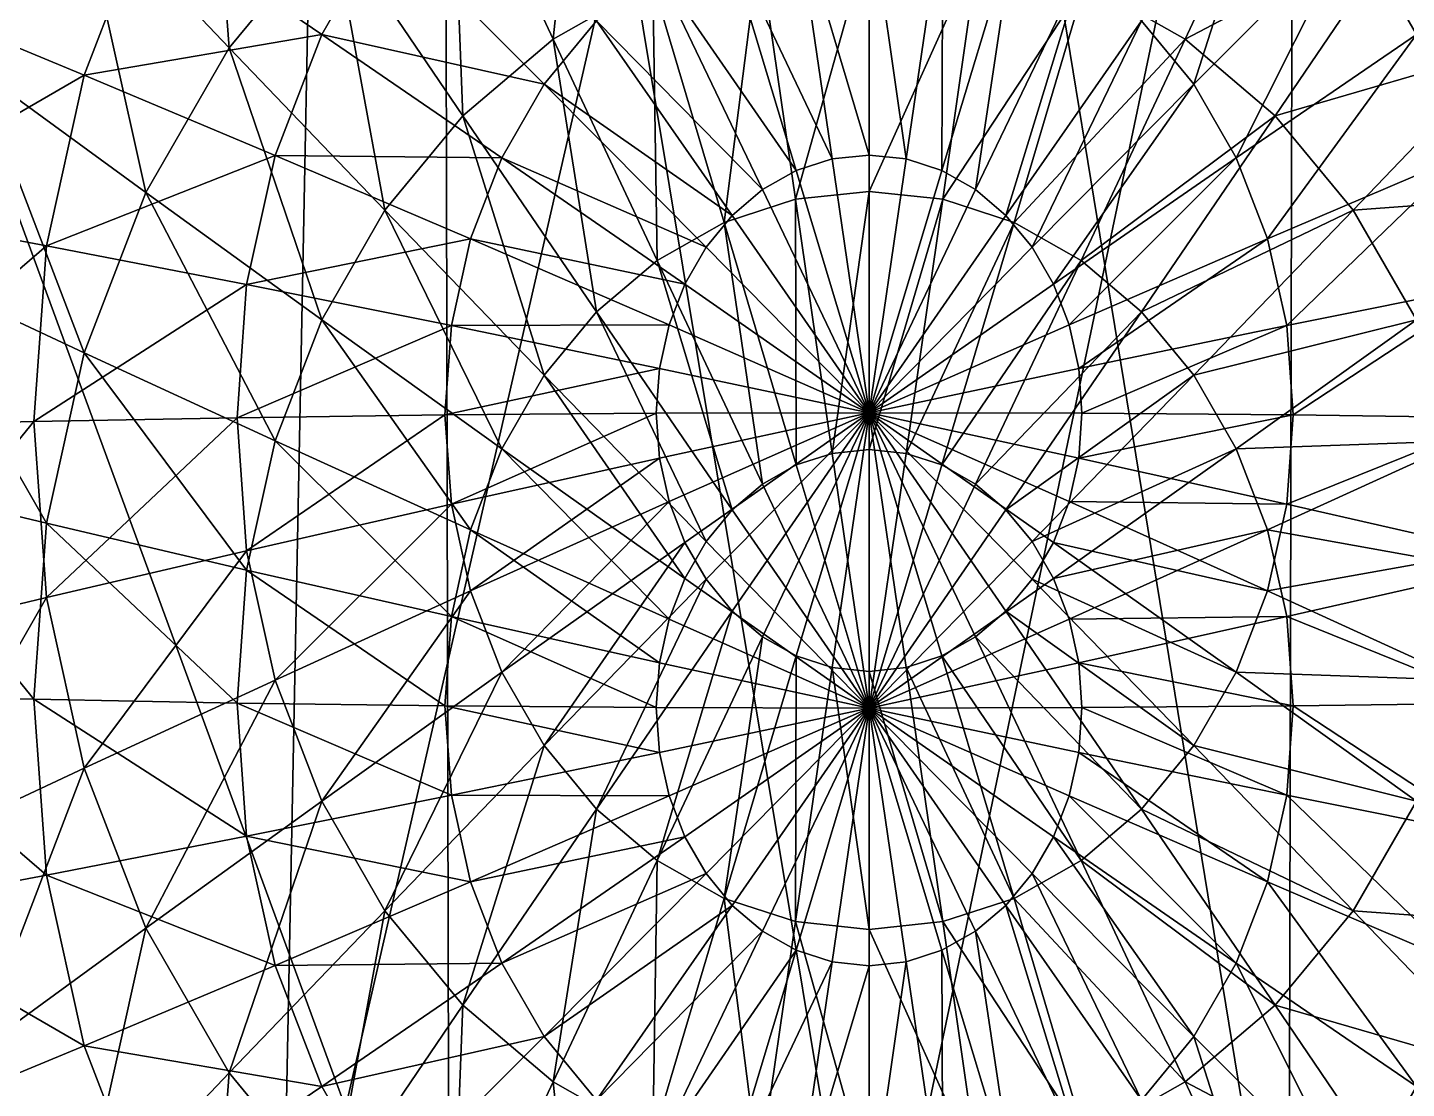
# Model space of a CAD drawing. Header units: metres. Extents: x -4.19 to 4.19, y -6.6 to 2.07.
# Drawn here: x -0.2757 to 0.176, y -4.273 to -3.9256 of the extents above; entities that cross this region are included whole.
import ezdxf

# ---------------------------------------------------------------- set-up
doc = ezdxf.new("R2010")
doc.units = ezdxf.units.M

msp = doc.modelspace()

# ---------------------------------------------------------------- linework, layer by layer
at = {"layer": 'Cockpit'}
for points in [[(-0.2928, -3.93892, 0.52556), (-0.30642, -3.83015, 0.54438), (-0.25899, -3.88037, 0.54016)], [(-0.2096, -3.93225, 0.53411), (-0.25899, -3.88037, 0.54016), (-0.21732, -3.82982, 0.55276)], [(-0.2096, -3.93225, 0.53411), (-0.21732, -3.82982, 0.55276), (-0.17588, -3.89135, 0.54431)], [(-0.10353, -3.92935, 0.54024), (-0.13681, -3.85817, 0.55258), (-0.09358, -3.83372, 0.55867)], [(-0.10353, -3.92935, 0.54024), (-0.09358, -3.83372, 0.55867), (-0.07082, -3.91085, 0.54485)], [(0.2096, -3.84132, 0.1694), (0.15861, -3.89194, 0.15137), (0.17932, -3.9278, 0.14243)], [(-0.13309, -3.95446, 0.53398), (-0.17588, -3.89135, 0.54431), (-0.13681, -3.85817, 0.55258)], [(-0.13309, -3.95446, 0.53398), (-0.13681, -3.85817, 0.55258), (-0.10353, -3.92935, 0.54024)], [(0.07082, -3.91085, 0.54485), (0.13681, -3.85817, 0.55258), (0.10353, -3.92935, 0.54024)], [(0.13309, -3.86099, 0.15908), (0.0893, -3.92338, 0.13964), (0.10642, -3.94415, 0.13446)], [(0.10353, -3.92935, 0.54024), (0.13681, -3.85817, 0.55258), (0.17588, -3.89135, 0.54431)], [(0.13309, -3.86099, 0.15908), (0.10642, -3.94415, 0.13446), (0.15861, -3.89194, 0.15137)], [(-0.23696, -3.97964, 0.52229), (-0.2928, -3.93892, 0.52556), (-0.25899, -3.88037, 0.54016)], [(-0.23696, -3.97964, 0.52229), (-0.25899, -3.88037, 0.54016), (-0.2096, -3.93225, 0.53411)], [(-0.02412, -3.88652, 0.14883), (0, -3.96733, 0.12633), (0, -3.88396, 0.14946)], [(0, -3.88396, 0.14946), (0.01211, -3.96862, 0.12601), (0.02412, -3.88652, 0.14883)], [(0, -3.88396, 0.14946), (0, -3.96733, 0.12633), (0.01211, -3.96862, 0.12601)], [(0.17588, -3.89135, 0.54431), (0.259, -3.88037, 0.54016), (0.2096, -3.93225, 0.53411)], [(-0.3177, -3.916, 0.15766), (-0.25711, -3.94113, 0.14451), (-0.23696, -3.8887, 0.15758)], [(-0.25711, -3.94113, 0.14451), (-0.17931, -3.9278, 0.14243), (-0.23696, -3.8887, 0.15758)], [(-0.23696, -3.8887, 0.15758), (-0.17931, -3.9278, 0.14243), (-0.15861, -3.89194, 0.15137)], [(-0.04751, -3.89412, 0.14693), (-0.01211, -3.96862, 0.12601), (-0.02412, -3.88652, 0.14883)], [(-0.02412, -3.88652, 0.14883), (-0.01211, -3.96862, 0.12601), (0, -3.96733, 0.12633)], [(0.02412, -3.88652, 0.14883), (0.01211, -3.96862, 0.12601), (0.02385, -3.97243, 0.12506)], [(0.02412, -3.88652, 0.14883), (0.02385, -3.97243, 0.12506), (0.04751, -3.89412, 0.14693)], [(-0.15861, -3.98541, 0.52626), (-0.2096, -3.93225, 0.53411), (-0.17588, -3.89135, 0.54431)], [(-0.17931, -3.9278, 0.14243), (-0.10642, -3.94415, 0.13446), (-0.15861, -3.89194, 0.15137)], [(-0.15861, -3.98541, 0.52626), (-0.17588, -3.89135, 0.54431), (-0.13309, -3.95446, 0.53398)], [(-0.15861, -3.89194, 0.15137), (-0.10642, -3.94415, 0.13446), (-0.08929, -3.92338, 0.13964)], [(0.10353, -3.92935, 0.54024), (0.17588, -3.89135, 0.54431), (0.13309, -3.95446, 0.53398)], [(0.15861, -3.89194, 0.15137), (0.10642, -3.94415, 0.13446), (0.12031, -3.96821, 0.12846)], [(0.15861, -3.89194, 0.15137), (0.12031, -3.96821, 0.12846), (0.17932, -3.9278, 0.14243)], [(0.13309, -3.95446, 0.53398), (0.17588, -3.89135, 0.54431), (0.2096, -3.93225, 0.53411)], [(-0.06946, -3.90653, 0.14384), (-0.02385, -3.97243, 0.12506), (-0.04751, -3.89412, 0.14693)], [(-0.04751, -3.89412, 0.14693), (-0.02385, -3.97243, 0.12506), (-0.01211, -3.96862, 0.12601)], [(-0.02412, -3.98182, 0.53105), (-0.03595, -3.89952, 0.54768), (0, -3.8957, 0.54863)], [(-0.02412, -3.98182, 0.53105), (0, -3.8957, 0.54863), (0, -3.97926, 0.53169)], [(0, -3.97926, 0.53169), (0, -3.8957, 0.54863), (0.03596, -3.89952, 0.54768)], [(0.04751, -3.89412, 0.14693), (0.02385, -3.97243, 0.12506), (0.03486, -3.97866, 0.1235)], [(0.04751, -3.89412, 0.14693), (0.03486, -3.97866, 0.1235), (0.06946, -3.90653, 0.14384)], [(-0.04751, -3.98942, 0.52915), (-0.07082, -3.91085, 0.54485), (-0.03595, -3.89952, 0.54768)], [(-0.04751, -3.98942, 0.52915), (-0.03595, -3.89952, 0.54768), (-0.02412, -3.98182, 0.53105)], [(0, -3.97926, 0.53169), (0.03596, -3.89952, 0.54768), (0.02412, -3.98182, 0.53105)], [(0.02412, -3.98182, 0.53105), (0.03596, -3.89952, 0.54768), (0.07082, -3.91085, 0.54485)], [(-0.08929, -3.92338, 0.13964), (-0.03486, -3.97866, 0.1235), (-0.06946, -3.90653, 0.14384)], [(-0.06946, -3.90653, 0.14384), (-0.03486, -3.97866, 0.1235), (-0.02385, -3.97243, 0.12506)], [(0.06946, -3.90653, 0.14384), (0.03486, -3.97866, 0.1235), (0.04482, -3.98712, 0.1214)], [(0.06946, -3.90653, 0.14384), (0.04482, -3.98712, 0.1214), (0.0893, -3.92338, 0.13964)], [(-0.06946, -4.00183, 0.52606), (-0.10353, -3.92935, 0.54024), (-0.07082, -3.91085, 0.54485)], [(-0.06946, -4.00183, 0.52606), (-0.07082, -3.91085, 0.54485), (-0.04751, -3.98942, 0.52915)], [(0.02412, -3.98182, 0.53105), (0.07082, -3.91085, 0.54485), (0.04751, -3.98942, 0.52915)], [(0.04751, -3.98942, 0.52915), (0.07082, -3.91085, 0.54485), (0.10353, -3.92935, 0.54024)], [(-0.33296, -3.98504, 0.14044), (-0.25711, -3.94113, 0.14451), (-0.3177, -3.916, 0.15766)], [(-0.10642, -3.94415, 0.13446), (-0.04482, -3.98712, 0.1214), (-0.08929, -3.92338, 0.13964)], [(-0.08929, -3.92338, 0.13964), (-0.04482, -3.98712, 0.1214), (-0.03486, -3.97866, 0.1235)], [(0.0893, -3.92338, 0.13964), (0.04482, -3.98712, 0.1214), (0.05341, -3.99754, 0.1188)], [(0.0893, -3.92338, 0.13964), (0.05341, -3.99754, 0.1188), (0.10642, -3.94415, 0.13446)], [(-0.25711, -3.94113, 0.14451), (-0.19457, -3.96747, 0.13253), (-0.17931, -3.9278, 0.14243)], [(-0.19457, -3.96747, 0.13253), (-0.12031, -3.96821, 0.12846), (-0.17931, -3.9278, 0.14243)], [(-0.17931, -3.9278, 0.14243), (-0.12031, -3.96821, 0.12846), (-0.10642, -3.94415, 0.13446)], [(-0.08929, -4.01868, 0.52186), (-0.13309, -3.95446, 0.53398), (-0.10353, -3.92935, 0.54024)], [(-0.08929, -4.01868, 0.52186), (-0.10353, -3.92935, 0.54024), (-0.06946, -4.00183, 0.52606)], [(0.04751, -3.98942, 0.52915), (0.10353, -3.92935, 0.54024), (0.06946, -4.00183, 0.52606)], [(0.06946, -4.00183, 0.52606), (0.10353, -3.92935, 0.54024), (0.13309, -3.95446, 0.53398)], [(0.17932, -3.9278, 0.14243), (0.12031, -3.96821, 0.12846), (0.13054, -3.99482, 0.12182)], [(0.17932, -3.9278, 0.14243), (0.13054, -3.99482, 0.12182), (0.19457, -3.96747, 0.13253)], [(-0.17931, -4.02127, 0.51732), (-0.23696, -3.97964, 0.52229), (-0.2096, -3.93225, 0.53411)], [(-0.17931, -4.02127, 0.51732), (-0.2096, -3.93225, 0.53411), (-0.15861, -3.98541, 0.52626)], [(0.13309, -3.95446, 0.53398), (0.2096, -3.93225, 0.53411), (0.15861, -3.98541, 0.52626)], [(0.15861, -3.98541, 0.52626), (0.2096, -3.93225, 0.53411), (0.23696, -3.97964, 0.52229)], [(-0.33296, -3.98504, 0.14044), (-0.26946, -3.99701, 0.13058), (-0.25711, -3.94113, 0.14451)], [(-0.25711, -4.03206, 0.50922), (-0.3177, -4.0037, 0.50941), (-0.2928, -3.93892, 0.52556)], [(-0.25711, -4.03206, 0.50922), (-0.2928, -3.93892, 0.52556), (-0.23696, -3.97964, 0.52229)], [(-0.26946, -3.99701, 0.13058), (-0.19457, -3.96747, 0.13253), (-0.25711, -3.94113, 0.14451)], [(-0.12031, -3.96821, 0.12846), (-0.05341, -3.99754, 0.1188), (-0.10642, -3.94415, 0.13446)], [(-0.10642, -3.94415, 0.13446), (-0.05341, -3.99754, 0.1188), (-0.04482, -3.98712, 0.1214)], [(0.10642, -3.94415, 0.13446), (0.05341, -3.99754, 0.1188), (0.06038, -4.00962, 0.11579)], [(0.10642, -3.94415, 0.13446), (0.06038, -4.00962, 0.11579), (0.12031, -3.96821, 0.12846)], [(-0.10642, -4.03945, 0.51668), (-0.15861, -3.98541, 0.52626), (-0.13309, -3.95446, 0.53398)], [(-0.10642, -4.03945, 0.51668), (-0.13309, -3.95446, 0.53398), (-0.08929, -4.01868, 0.52186)], [(0.06946, -4.00183, 0.52606), (0.13309, -3.95446, 0.53398), (0.0893, -4.01868, 0.52186)], [(0.0893, -4.01868, 0.52186), (0.13309, -3.95446, 0.53398), (0.15861, -3.98541, 0.52626)], [(-0.26946, -3.99701, 0.13058), (-0.20391, -4.00976, 0.12199), (-0.19457, -3.96747, 0.13253)], [(-0.20391, -4.00976, 0.12199), (-0.13054, -3.99482, 0.12182), (-0.19457, -3.96747, 0.13253)], [(-0.19457, -3.96747, 0.13253), (-0.13054, -3.99482, 0.12182), (-0.12031, -3.96821, 0.12846)], [(-0.13054, -3.99482, 0.12182), (-0.06038, -4.00962, 0.11579), (-0.12031, -3.96821, 0.12846)], [(-0.12031, -3.96821, 0.12846), (-0.06038, -4.00962, 0.11579), (-0.05341, -3.99754, 0.1188)], [(-0.02385, -3.97243, 0.12506), (0, -4.05172, 0.10451), (-0.01211, -3.96862, 0.12601)], [(-0.01211, -3.96862, 0.12601), (0, -4.05172, 0.10451), (0, -3.96733, 0.12633)], [(-0.01211, -3.96862, 0.12601), (0, -4.05172, 0.10451), (0, -4.05172, 0.10451)], [(0, -3.96733, 0.12633), (0, -4.05172, 0.10451), (0.01211, -3.96862, 0.12601)], [(0, -3.96733, 0.12633), (0, -4.05172, 0.10451), (0, -4.05172, 0.10451)], [(0.01211, -3.96862, 0.12601), (0, -4.05172, 0.10451), (0.02385, -3.97243, 0.12506)], [(0.01211, -3.96862, 0.12601), (0, -4.05172, 0.10451), (0, -4.05172, 0.10451)], [(0.12031, -3.96821, 0.12846), (0.06038, -4.00962, 0.11579), (0.06552, -4.02298, 0.11246)], [(0.12031, -3.96821, 0.12846), (0.06552, -4.02298, 0.11246), (0.13054, -3.99482, 0.12182)], [(0.19457, -3.96747, 0.13253), (0.13054, -3.99482, 0.12182), (0.13681, -4.02319, 0.11475)], [(0.19457, -3.96747, 0.13253), (0.13681, -4.02319, 0.11475), (0.20391, -4.00976, 0.12199)], [(-0.03486, -3.97866, 0.1235), (0, -4.05172, 0.10451), (-0.02385, -3.97243, 0.12506)], [(-0.02385, -3.97243, 0.12506), (0, -4.05172, 0.10451), (0, -4.05172, 0.10451)], [(0.02385, -3.97243, 0.12506), (0, -4.05172, 0.10451), (0.03486, -3.97866, 0.1235)], [(0.02385, -3.97243, 0.12506), (0, -4.05172, 0.10451), (0, -4.05172, 0.10451)], [(-0.04482, -3.98712, 0.1214), (0, -4.05172, 0.10451), (-0.03486, -3.97866, 0.1235)], [(-0.03486, -3.97866, 0.1235), (0, -4.05172, 0.10451), (0, -4.05172, 0.10451)], [(-0.01211, -4.06502, 0.51265), (-0.02412, -3.98182, 0.53105), (0, -3.97926, 0.53169)], [(-0.01211, -4.06502, 0.51265), (0, -3.97926, 0.53169), (0, -4.06373, 0.51297)], [(0.03486, -3.97866, 0.1235), (0, -4.05172, 0.10451), (0.04482, -3.98712, 0.1214)], [(0.03486, -3.97866, 0.1235), (0, -4.05172, 0.10451), (0, -4.05172, 0.10451)], [(0, -4.06373, 0.51297), (0, -3.97926, 0.53169), (0.02412, -3.98182, 0.53105)], [(-0.19457, -4.06094, 0.50743), (-0.25711, -4.03206, 0.50922), (-0.23696, -3.97964, 0.52229)], [(-0.19457, -4.06094, 0.50743), (-0.23696, -3.97964, 0.52229), (-0.17931, -4.02127, 0.51732)], [(-0.02385, -4.06883, 0.5117), (-0.04751, -3.98942, 0.52915), (-0.02412, -3.98182, 0.53105)], [(-0.02385, -4.06883, 0.5117), (-0.02412, -3.98182, 0.53105), (-0.01211, -4.06502, 0.51265)], [(0, -4.06373, 0.51297), (0.02412, -3.98182, 0.53105), (0.01211, -4.06502, 0.51265)], [(0.01211, -4.06502, 0.51265), (0.02412, -3.98182, 0.53105), (0.04751, -3.98942, 0.52915)], [(0.15861, -3.98541, 0.52626), (0.23696, -3.97964, 0.52229), (0.17932, -4.02127, 0.51732)], [(-0.33809, -4.05625, 0.12269), (-0.26946, -3.99701, 0.13058), (-0.33296, -3.98504, 0.14044)], [(-0.12031, -4.0635, 0.51068), (-0.17931, -4.02127, 0.51732), (-0.15861, -3.98541, 0.52626)], [(-0.12031, -4.0635, 0.51068), (-0.15861, -3.98541, 0.52626), (-0.10642, -4.03945, 0.51668)], [(-0.05341, -3.99754, 0.1188), (0, -4.05172, 0.10451), (-0.04482, -3.98712, 0.1214)], [(-0.04482, -3.98712, 0.1214), (0, -4.05172, 0.10451), (0, -4.05172, 0.10451)], [(0.04482, -3.98712, 0.1214), (0, -4.05172, 0.10451), (0.05341, -3.99754, 0.1188)], [(0.04482, -3.98712, 0.1214), (0, -4.05172, 0.10451), (0, -4.05172, 0.10451)], [(0.0893, -4.01868, 0.52186), (0.15861, -3.98541, 0.52626), (0.10642, -4.03945, 0.51668)], [(0.10642, -4.03945, 0.51668), (0.15861, -3.98541, 0.52626), (0.17932, -4.02127, 0.51732)], [(-0.03486, -4.07506, 0.51015), (-0.06946, -4.00183, 0.52606), (-0.04751, -3.98942, 0.52915)], [(-0.03486, -4.07506, 0.51015), (-0.04751, -3.98942, 0.52915), (-0.02385, -4.06883, 0.5117)], [(0.01211, -4.06502, 0.51265), (0.04751, -3.98942, 0.52915), (0.02385, -4.06883, 0.5117)], [(0.02385, -4.06883, 0.5117), (0.04751, -3.98942, 0.52915), (0.06946, -4.00183, 0.52606)], [(-0.33809, -4.05625, 0.12269), (-0.27361, -4.05463, 0.11621), (-0.26946, -3.99701, 0.13058)], [(-0.27361, -4.05463, 0.11621), (-0.20391, -4.00976, 0.12199), (-0.26946, -3.99701, 0.13058)], [(-0.20391, -4.00976, 0.12199), (-0.13681, -4.02319, 0.11475), (-0.13054, -3.99482, 0.12182)], [(-0.13681, -4.02319, 0.11475), (-0.06552, -4.02298, 0.11246), (-0.13054, -3.99482, 0.12182)], [(-0.13054, -3.99482, 0.12182), (-0.06552, -4.02298, 0.11246), (-0.06038, -4.00962, 0.11579)], [(0.13054, -3.99482, 0.12182), (0.06552, -4.02298, 0.11246), (0.06867, -4.03721, 0.10891)], [(0.13054, -3.99482, 0.12182), (0.06867, -4.03721, 0.10891), (0.13681, -4.02319, 0.11475)], [(-0.04482, -4.08352, 0.50804), (-0.08929, -4.01868, 0.52186), (-0.06946, -4.00183, 0.52606)], [(-0.04482, -4.08352, 0.50804), (-0.06946, -4.00183, 0.52606), (-0.03486, -4.07506, 0.51015)], [(-0.06038, -4.00962, 0.11579), (0, -4.05172, 0.10451), (-0.05341, -3.99754, 0.1188)], [(-0.05341, -3.99754, 0.1188), (0, -4.05172, 0.10451), (0, -4.05172, 0.10451)], [(0.05341, -3.99754, 0.1188), (0, -4.05172, 0.10451), (0.06038, -4.00962, 0.11579)], [(0.05341, -3.99754, 0.1188), (0, -4.05172, 0.10451), (0, -4.05172, 0.10451)], [(0.02385, -4.06883, 0.5117), (0.06946, -4.00183, 0.52606), (0.03486, -4.07506, 0.51015)], [(0.03486, -4.07506, 0.51015), (0.06946, -4.00183, 0.52606), (0.0893, -4.01868, 0.52186)], [(-0.26946, -4.08794, 0.49529), (-0.33296, -4.07274, 0.4922), (-0.3177, -4.0037, 0.50941)], [(-0.26946, -4.08794, 0.49529), (-0.3177, -4.0037, 0.50941), (-0.25711, -4.03206, 0.50922)], [(-0.27361, -4.05463, 0.11621), (-0.20705, -4.05336, 0.11112), (-0.20391, -4.00976, 0.12199)], [(-0.20705, -4.05336, 0.11112), (-0.13681, -4.02319, 0.11475), (-0.20391, -4.00976, 0.12199)], [(-0.06552, -4.02298, 0.11246), (0, -4.05172, 0.10451), (-0.06038, -4.00962, 0.11579)], [(-0.06038, -4.00962, 0.11579), (0, -4.05172, 0.10451), (0, -4.05172, 0.10451)], [(0.06038, -4.00962, 0.11579), (0, -4.05172, 0.10451), (0.06552, -4.02298, 0.11246)], [(0.06038, -4.00962, 0.11579), (0, -4.05172, 0.10451), (0, -4.05172, 0.10451)], [(0.20391, -4.00976, 0.12199), (0.13681, -4.02319, 0.11475), (0.13892, -4.05245, 0.10745)], [(0.20391, -4.00976, 0.12199), (0.13892, -4.05245, 0.10745), (0.20706, -4.05336, 0.11112)], [(-0.05341, -4.09394, 0.50544), (-0.10642, -4.03945, 0.51668), (-0.08929, -4.01868, 0.52186)], [(-0.05341, -4.09394, 0.50544), (-0.08929, -4.01868, 0.52186), (-0.04482, -4.08352, 0.50804)], [(0.03486, -4.07506, 0.51015), (0.0893, -4.01868, 0.52186), (0.04482, -4.08352, 0.50804)], [(0.04482, -4.08352, 0.50804), (0.0893, -4.01868, 0.52186), (0.10642, -4.03945, 0.51668)], [(-0.20705, -4.05336, 0.11112), (-0.13892, -4.05245, 0.10745), (-0.13681, -4.02319, 0.11475)], [(-0.13054, -4.09012, 0.50404), (-0.19457, -4.06094, 0.50743), (-0.17931, -4.02127, 0.51732)], [(-0.13054, -4.09012, 0.50404), (-0.17931, -4.02127, 0.51732), (-0.12031, -4.0635, 0.51068)], [(-0.13892, -4.05245, 0.10745), (-0.06866, -4.03721, 0.10891), (-0.13681, -4.02319, 0.11475)], [(-0.13681, -4.02319, 0.11475), (-0.06866, -4.03721, 0.10891), (-0.06552, -4.02298, 0.11246)], [(-0.06866, -4.03721, 0.10891), (0, -4.05172, 0.10451), (-0.06552, -4.02298, 0.11246)], [(-0.06552, -4.02298, 0.11246), (0, -4.05172, 0.10451), (0, -4.05172, 0.10451)], [(0.06552, -4.02298, 0.11246), (0, -4.05172, 0.10451), (0.06867, -4.03721, 0.10891)], [(0.06552, -4.02298, 0.11246), (0, -4.05172, 0.10451), (0, -4.05172, 0.10451)], [(0.13681, -4.02319, 0.11475), (0.06867, -4.03721, 0.10891), (0.06973, -4.0519, 0.10524)], [(0.13681, -4.02319, 0.11475), (0.06973, -4.0519, 0.10524), (0.13892, -4.05245, 0.10745)], [(0.10642, -4.03945, 0.51668), (0.17932, -4.02127, 0.51732), (0.12031, -4.0635, 0.51068)], [(0.12031, -4.0635, 0.51068), (0.17932, -4.02127, 0.51732), (0.19457, -4.06094, 0.50743)], [(-0.20391, -4.10323, 0.49689), (-0.26946, -4.08794, 0.49529), (-0.25711, -4.03206, 0.50922)], [(-0.20391, -4.10323, 0.49689), (-0.25711, -4.03206, 0.50922), (-0.19457, -4.06094, 0.50743)], [(-0.13892, -4.05245, 0.10745), (-0.06972, -4.0519, 0.10524), (-0.06866, -4.03721, 0.10891)], [(-0.06972, -4.0519, 0.10524), (0, -4.05172, 0.10451), (-0.06866, -4.03721, 0.10891)], [(-0.06866, -4.03721, 0.10891), (0, -4.05172, 0.10451), (0, -4.05172, 0.10451)], [(0.06867, -4.03721, 0.10891), (0, -4.05171, 0.10451), (0.06973, -4.0519, 0.10524)], [(0.06867, -4.03721, 0.10891), (0, -4.05172, 0.10451), (0, -4.05171, 0.10451)], [(-0.06038, -4.10602, 0.50243), (-0.12031, -4.0635, 0.51068), (-0.10642, -4.03945, 0.51668)], [(-0.06038, -4.10602, 0.50243), (-0.10642, -4.03945, 0.51668), (-0.05341, -4.09394, 0.50544)], [(0.04482, -4.08352, 0.50804), (0.10642, -4.03945, 0.51668), (0.05341, -4.09394, 0.50544)], [(0.05341, -4.09394, 0.50544), (0.10642, -4.03945, 0.51668), (0.12031, -4.0635, 0.51068)], [(-0.33296, -4.12746, 0.10493), (-0.27361, -4.05463, 0.11621), (-0.33809, -4.05625, 0.12269)], [(-0.33296, -4.12746, 0.10493), (-0.26946, -4.11226, 0.10184), (-0.27361, -4.05463, 0.11621)], [(-0.26946, -4.11226, 0.10184), (-0.20705, -4.05336, 0.11112), (-0.27361, -4.05463, 0.11621)], [(-0.26946, -4.11226, 0.10184), (-0.20391, -4.09697, 0.10025), (-0.20705, -4.05336, 0.11112)], [(-0.20391, -4.09697, 0.10025), (-0.13892, -4.05245, 0.10745), (-0.20705, -4.05336, 0.11112)], [(-0.20391, -4.09697, 0.10025), (-0.13681, -4.08171, 0.10016), (-0.13892, -4.05245, 0.10745)], [(-0.13681, -4.08171, 0.10016), (-0.06972, -4.0519, 0.10524), (-0.13892, -4.05245, 0.10745)], [(-0.13681, -4.08171, 0.10016), (-0.06866, -4.06658, 0.10158), (-0.06972, -4.0519, 0.10524)], [(-0.06972, -4.0519, 0.10524), (0, -4.05171, 0.10451), (0, -4.05172, 0.10451)], [(-0.06866, -4.06658, 0.10158), (0, -4.05171, 0.10451), (-0.06972, -4.0519, 0.10524)], [(-0.06866, -4.06658, 0.10158), (0, -4.05171, 0.10451), (0, -4.05171, 0.10451)], [(-0.06552, -4.08082, 0.09803), (0, -4.05171, 0.10451), (-0.06866, -4.06658, 0.10158)], [(-0.06552, -4.08082, 0.09803), (0, -4.05171, 0.10451), (0, -4.05171, 0.10451)], [(-0.06038, -4.09418, 0.0947), (0, -4.05171, 0.10451), (-0.06552, -4.08082, 0.09803)], [(-0.06038, -4.09418, 0.0947), (0, -4.05171, 0.10451), (0, -4.05171, 0.10451)], [(-0.05341, -4.10626, 0.09169), (0, -4.05171, 0.10451), (-0.06038, -4.09418, 0.0947)], [(-0.05341, -4.10626, 0.09169), (0, -4.05171, 0.10451), (0, -4.05171, 0.10451)], [(-0.04482, -4.11668, 0.08909), (0, -4.05171, 0.10451), (-0.05341, -4.10626, 0.09169)], [(-0.04482, -4.11668, 0.08909), (0, -4.05171, 0.10451), (0, -4.05171, 0.10451)], [(-0.03486, -4.12514, 0.08698), (0, -4.05171, 0.10451), (-0.04482, -4.11668, 0.08909)], [(-0.03486, -4.12514, 0.08698), (0, -4.05171, 0.10451), (0, -4.05171, 0.10451)], [(-0.02385, -4.13137, 0.08543), (0, -4.05171, 0.10451), (-0.03486, -4.12514, 0.08698)], [(-0.02385, -4.13137, 0.08543), (0, -4.05171, 0.10451), (0, -4.05171, 0.10451)], [(-0.01211, -4.13518, 0.08448), (0, -4.05171, 0.10451), (-0.02385, -4.13137, 0.08543)], [(-0.01211, -4.13518, 0.08448), (0, -4.05171, 0.10451), (0, -4.05171, 0.10451)], [(0, -4.13647, 0.08416), (0, -4.05171, 0.10451), (-0.01211, -4.13518, 0.08448)], [(0, -4.13647, 0.08416), (0, -4.05171, 0.10451), (0, -4.05171, 0.10451)], [(0.01211, -4.13518, 0.08448), (0, -4.05171, 0.10451), (0, -4.13647, 0.08416)], [(0.01211, -4.13518, 0.08448), (0, -4.05171, 0.10451), (0, -4.05171, 0.10451)], [(0.02385, -4.13137, 0.08543), (0, -4.05171, 0.10451), (0.01211, -4.13518, 0.08448)], [(0.02385, -4.13137, 0.08543), (0, -4.05171, 0.10451), (0, -4.05171, 0.10451)], [(0.03486, -4.12514, 0.08698), (0, -4.05171, 0.10451), (0.02385, -4.13137, 0.08543)], [(0.03486, -4.12514, 0.08698), (0, -4.05171, 0.10451), (0, -4.05171, 0.10451)], [(0.04482, -4.11668, 0.08909), (0, -4.05171, 0.10451), (0.03486, -4.12514, 0.08698)], [(0.04482, -4.11668, 0.08909), (0, -4.05171, 0.10451), (0, -4.05171, 0.10451)], [(0.05341, -4.10626, 0.09169), (0, -4.05171, 0.10451), (0.04482, -4.11668, 0.08909)], [(0.05341, -4.10626, 0.09169), (0, -4.05171, 0.10451), (0, -4.05171, 0.10451)], [(0.06038, -4.09418, 0.0947), (0, -4.05171, 0.10451), (0.05341, -4.10626, 0.09169)], [(0.06038, -4.09418, 0.0947), (0, -4.05171, 0.10451), (0, -4.05171, 0.10451)], [(0.06552, -4.08082, 0.09803), (0, -4.05171, 0.10451), (0.06038, -4.09418, 0.0947)], [(0.06552, -4.08082, 0.09803), (0, -4.05171, 0.10451), (0, -4.05171, 0.10451)], [(0.06867, -4.06658, 0.10158), (0, -4.05171, 0.10451), (0.06552, -4.08082, 0.09803)], [(0.06867, -4.06658, 0.10158), (0, -4.05171, 0.10451), (0, -4.05171, 0.10451)], [(0.06973, -4.0519, 0.10524), (0, -4.05171, 0.10451), (0.06867, -4.06658, 0.10158)], [(0.06973, -4.0519, 0.10524), (0, -4.05171, 0.10451), (0, -4.05171, 0.10451)], [(0.13892, -4.05245, 0.10745), (0.06973, -4.0519, 0.10524), (0.06867, -4.06658, 0.10158)], [(0.13892, -4.05245, 0.10745), (0.06867, -4.06658, 0.10158), (0.13681, -4.08171, 0.10016)], [(0.20706, -4.05336, 0.11112), (0.13892, -4.05245, 0.10745), (0.13681, -4.08171, 0.10016)], [(0.20706, -4.05336, 0.11112), (0.13681, -4.08171, 0.10016), (0.20391, -4.09697, 0.10025)], [(-0.13681, -4.11849, 0.49697), (-0.20391, -4.10323, 0.49689), (-0.19457, -4.06094, 0.50743)], [(-0.13681, -4.11849, 0.49697), (-0.19457, -4.06094, 0.50743), (-0.13054, -4.09012, 0.50404)], [(-0.06552, -4.11938, 0.4991), (-0.13054, -4.09012, 0.50404), (-0.12031, -4.0635, 0.51068)], [(-0.06552, -4.11938, 0.4991), (-0.12031, -4.0635, 0.51068), (-0.06038, -4.10602, 0.50243)], [(0, -4.14848, 0.49262), (-0.02385, -4.06883, 0.5117), (-0.01211, -4.06502, 0.51265)], [(0, -4.14848, 0.49262), (-0.01211, -4.06502, 0.51265), (0, -4.06373, 0.51297)], [(0, -4.14848, 0.49262), (-0.01211, -4.06502, 0.51265), (0, -4.14848, 0.49262)], [(0, -4.14848, 0.49262), (0, -4.06373, 0.51297), (0, -4.14848, 0.49262)], [(0, -4.14848, 0.49262), (0, -4.06373, 0.51297), (0.01211, -4.06502, 0.51265)], [(0, -4.14848, 0.49262), (0.01211, -4.06502, 0.51265), (0.02385, -4.06883, 0.5117)], [(0, -4.14848, 0.49262), (0.01211, -4.06502, 0.51265), (0, -4.14848, 0.49262)], [(0.05341, -4.09394, 0.50544), (0.12031, -4.0635, 0.51068), (0.06038, -4.10602, 0.50243)], [(0.06038, -4.10602, 0.50243), (0.12031, -4.0635, 0.51068), (0.13054, -4.09012, 0.50404)], [(0.12031, -4.0635, 0.51068), (0.19457, -4.06094, 0.50743), (0.13054, -4.09012, 0.50404)], [(0.13054, -4.09012, 0.50404), (0.19457, -4.06094, 0.50743), (0.20391, -4.10323, 0.49689)], [(-0.13054, -4.11008, 0.09309), (-0.06866, -4.06658, 0.10158), (-0.13681, -4.08171, 0.10016)], [(-0.13054, -4.11008, 0.09309), (-0.06552, -4.08082, 0.09803), (-0.06866, -4.06658, 0.10158)], [(0, -4.14848, 0.49262), (-0.03486, -4.07506, 0.51015), (-0.02385, -4.06883, 0.5117)], [(0, -4.14848, 0.49262), (-0.02385, -4.06883, 0.5117), (0, -4.14848, 0.49262)], [(0, -4.14848, 0.49262), (0.02385, -4.06883, 0.5117), (0.03486, -4.07506, 0.51015)], [(0, -4.14848, 0.49262), (0.02385, -4.06883, 0.5117), (0, -4.14848, 0.49262)], [(0.13681, -4.08171, 0.10016), (0.06867, -4.06658, 0.10158), (0.06552, -4.08082, 0.09803)], [(-0.27361, -4.14557, 0.48092), (-0.33809, -4.14395, 0.47444), (-0.33296, -4.07274, 0.4922)], [(-0.27361, -4.14557, 0.48092), (-0.33296, -4.07274, 0.4922), (-0.26946, -4.08794, 0.49529)], [(0, -4.14848, 0.49262), (-0.04482, -4.08352, 0.50804), (-0.03486, -4.07506, 0.51015)], [(0, -4.14848, 0.49262), (-0.03486, -4.07506, 0.51015), (0, -4.14848, 0.49262)], [(0, -4.14848, 0.49262), (0.03486, -4.07506, 0.51015), (0.04482, -4.08352, 0.50804)], [(0, -4.14848, 0.49262), (0.03486, -4.07506, 0.51015), (0, -4.14848, 0.49262)], [(-0.19457, -4.13926, 0.0897), (-0.13681, -4.08171, 0.10016), (-0.20391, -4.09697, 0.10025)], [(-0.19457, -4.13926, 0.0897), (-0.13054, -4.11008, 0.09309), (-0.13681, -4.08171, 0.10016)], [(-0.12031, -4.1367, 0.08645), (-0.06552, -4.08082, 0.09803), (-0.13054, -4.11008, 0.09309)], [(-0.12031, -4.1367, 0.08645), (-0.06038, -4.09418, 0.0947), (-0.06552, -4.08082, 0.09803)], [(0.13054, -4.11008, 0.09309), (0.06552, -4.08082, 0.09803), (0.06038, -4.09418, 0.0947)], [(0.13681, -4.08171, 0.10016), (0.06552, -4.08082, 0.09803), (0.13054, -4.11008, 0.09309)], [(0.20391, -4.09697, 0.10025), (0.13681, -4.08171, 0.10016), (0.13054, -4.11008, 0.09309)], [(0, -4.14848, 0.49262), (-0.05341, -4.09394, 0.50544), (-0.04482, -4.08352, 0.50804)], [(0, -4.14848, 0.49262), (-0.04482, -4.08352, 0.50804), (0, -4.14848, 0.49262)], [(0, -4.14848, 0.49262), (0.04482, -4.08352, 0.50804), (0.05341, -4.09394, 0.50544)], [(0, -4.14848, 0.49262), (0.04482, -4.08352, 0.50804), (0, -4.14848, 0.49262)], [(-0.20705, -4.14684, 0.48601), (-0.27361, -4.14557, 0.48092), (-0.26946, -4.08794, 0.49529)], [(-0.20705, -4.14684, 0.48601), (-0.26946, -4.08794, 0.49529), (-0.20391, -4.10323, 0.49689)], [(-0.06866, -4.13362, 0.49555), (-0.13681, -4.11849, 0.49697), (-0.13054, -4.09012, 0.50404)], [(-0.06866, -4.13362, 0.49555), (-0.13054, -4.09012, 0.50404), (-0.06552, -4.11938, 0.4991)], [(0.06038, -4.10602, 0.50243), (0.13054, -4.09012, 0.50404), (0.06552, -4.11938, 0.4991)], [(0.06552, -4.11938, 0.4991), (0.13054, -4.09012, 0.50404), (0.13681, -4.11849, 0.49697)], [(0.13054, -4.09012, 0.50404), (0.20391, -4.10323, 0.49689), (0.13681, -4.11849, 0.49697)], [(-0.10642, -4.16075, 0.08045), (-0.06038, -4.09418, 0.0947), (-0.12031, -4.1367, 0.08645)], [(-0.10642, -4.16075, 0.08045), (-0.05341, -4.10626, 0.09169), (-0.06038, -4.09418, 0.0947)], [(0, -4.14848, 0.49262), (-0.06038, -4.10602, 0.50243), (-0.05341, -4.09394, 0.50544)], [(0, -4.14848, 0.49262), (-0.05341, -4.09394, 0.50544), (0, -4.14848, 0.49262)], [(0, -4.14848, 0.49262), (0.05341, -4.09394, 0.50544), (0.06038, -4.10602, 0.50243)], [(0, -4.14848, 0.49262), (0.05341, -4.09394, 0.50544), (0, -4.14848, 0.49262)], [(0.12031, -4.13669, 0.08645), (0.06038, -4.09418, 0.0947), (0.05341, -4.10626, 0.09169)], [(0.13054, -4.11008, 0.09309), (0.06038, -4.09418, 0.0947), (0.12031, -4.13669, 0.08645)], [(-0.25711, -4.16814, 0.08791), (-0.20391, -4.09697, 0.10025), (-0.26946, -4.11226, 0.10184)], [(-0.25711, -4.16814, 0.08791), (-0.19457, -4.13926, 0.0897), (-0.20391, -4.09697, 0.10025)], [(0.20391, -4.09697, 0.10025), (0.13054, -4.11008, 0.09309), (0.19457, -4.13926, 0.0897)], [(-0.13892, -4.14775, 0.48968), (-0.20705, -4.14684, 0.48601), (-0.20391, -4.10323, 0.49689)], [(-0.13892, -4.14775, 0.48968), (-0.20391, -4.10323, 0.49689), (-0.13681, -4.11849, 0.49697)], [(0.13681, -4.11849, 0.49697), (0.20391, -4.10323, 0.49689), (0.20706, -4.14684, 0.48601)], [(-0.17931, -4.17893, 0.07981), (-0.13054, -4.11008, 0.09309), (-0.19457, -4.13926, 0.0897)], [(-0.17931, -4.17893, 0.07981), (-0.12031, -4.1367, 0.08645), (-0.13054, -4.11008, 0.09309)], [(-0.08929, -4.18152, 0.07527), (-0.05341, -4.10626, 0.09169), (-0.10642, -4.16075, 0.08045)], [(-0.08929, -4.18152, 0.07527), (-0.04482, -4.11668, 0.08909), (-0.05341, -4.10626, 0.09169)], [(0, -4.14848, 0.49262), (-0.06552, -4.11938, 0.4991), (-0.06038, -4.10602, 0.50243)], [(0, -4.14848, 0.49262), (-0.06038, -4.10602, 0.50243), (0, -4.14848, 0.49262)], [(0, -4.14848, 0.49262), (0.06038, -4.10602, 0.50243), (0.06552, -4.11938, 0.4991)], [(0, -4.14848, 0.49262), (0.06038, -4.10602, 0.50243), (0, -4.14848, 0.49262)], [(0.10642, -4.16075, 0.08045), (0.05341, -4.10626, 0.09169), (0.04482, -4.11668, 0.08909)], [(0.12031, -4.13669, 0.08645), (0.05341, -4.10626, 0.09169), (0.10642, -4.16075, 0.08045)], [(0.19457, -4.13926, 0.0897), (0.13054, -4.11008, 0.09309), (0.12031, -4.13669, 0.08645)], [(-0.3177, -4.1965, 0.08772), (-0.26946, -4.11226, 0.10184), (-0.33296, -4.12746, 0.10493)], [(-0.3177, -4.1965, 0.08772), (-0.25711, -4.16814, 0.08791), (-0.26946, -4.11226, 0.10184)], [(-0.06972, -4.1483, 0.49189), (-0.13892, -4.14775, 0.48968), (-0.13681, -4.11849, 0.49697)], [(-0.06972, -4.1483, 0.49189), (-0.13681, -4.11849, 0.49697), (-0.06866, -4.13362, 0.49555)], [(-0.06946, -4.19837, 0.07107), (-0.04482, -4.11668, 0.08909), (-0.08929, -4.18152, 0.07527)], [(-0.06946, -4.19837, 0.07107), (-0.03486, -4.12514, 0.08698), (-0.04482, -4.11668, 0.08909)], [(0, -4.14848, 0.49262), (-0.06866, -4.13362, 0.49555), (-0.06552, -4.11938, 0.4991)], [(0, -4.14848, 0.49262), (-0.06552, -4.11938, 0.4991), (0, -4.14848, 0.49262)], [(0, -4.14848, 0.49262), (0.06552, -4.11938, 0.4991), (0.06867, -4.13362, 0.49555)], [(0, -4.14848, 0.49262), (0.06552, -4.11938, 0.4991), (0, -4.14848, 0.49262)], [(0.0893, -4.18152, 0.07527), (0.04482, -4.11668, 0.08909), (0.03486, -4.12514, 0.08698)], [(0.10642, -4.16075, 0.08045), (0.04482, -4.11668, 0.08909), (0.0893, -4.18152, 0.07527)], [(0.06552, -4.11938, 0.4991), (0.13681, -4.11849, 0.49697), (0.06867, -4.13362, 0.49555)], [(0.06867, -4.13362, 0.49555), (0.13681, -4.11849, 0.49697), (0.13892, -4.14775, 0.48968)], [(0.13681, -4.11849, 0.49697), (0.20706, -4.14684, 0.48601), (0.13892, -4.14775, 0.48968)], [(-0.04751, -4.21078, 0.06798), (-0.03486, -4.12514, 0.08698), (-0.06946, -4.19837, 0.07107)], [(-0.04751, -4.21078, 0.06798), (-0.02385, -4.13137, 0.08543), (-0.03486, -4.12514, 0.08698)], [(0.06946, -4.19837, 0.07107), (0.03486, -4.12514, 0.08698), (0.02385, -4.13137, 0.08543)], [(0.0893, -4.18152, 0.07527), (0.03486, -4.12514, 0.08698), (0.06946, -4.19837, 0.07107)], [(-0.02412, -4.21838, 0.06608), (-0.02385, -4.13137, 0.08543), (-0.04751, -4.21078, 0.06798)], [(-0.02412, -4.21838, 0.06608), (-0.01211, -4.13518, 0.08448), (-0.02385, -4.13137, 0.08543)], [(0.04751, -4.21078, 0.06798), (0.02385, -4.13137, 0.08543), (0.01211, -4.13518, 0.08448)], [(0.06946, -4.19837, 0.07107), (0.02385, -4.13137, 0.08543), (0.04751, -4.21078, 0.06798)], [(-0.15861, -4.21479, 0.07087), (-0.12031, -4.1367, 0.08645), (-0.17931, -4.17893, 0.07981)], [(-0.15861, -4.21479, 0.07087), (-0.10642, -4.16075, 0.08045), (-0.12031, -4.1367, 0.08645)], [(0, -4.14848, 0.49262), (-0.06972, -4.1483, 0.49189), (-0.06866, -4.13362, 0.49555)], [(0, -4.14848, 0.49262), (-0.06866, -4.13362, 0.49555), (0, -4.14848, 0.49262)], [(0, -4.22094, 0.06545), (-0.01211, -4.13518, 0.08448), (-0.02412, -4.21838, 0.06608)], [(0, -4.22094, 0.06545), (0, -4.13647, 0.08416), (-0.01211, -4.13518, 0.08448)], [(0, -4.14848, 0.49262), (0.06867, -4.13362, 0.49555), (0.06973, -4.1483, 0.49189)], [(0, -4.14848, 0.49262), (0.06867, -4.13362, 0.49555), (0, -4.14848, 0.49262)], [(0.02412, -4.21838, 0.06608), (0.01211, -4.13518, 0.08448), (0, -4.13647, 0.08416)], [(0.02412, -4.21838, 0.06608), (0, -4.13647, 0.08416), (0, -4.22094, 0.06545)], [(0.04751, -4.21078, 0.06798), (0.01211, -4.13518, 0.08448), (0.02412, -4.21838, 0.06608)], [(0.06867, -4.13362, 0.49555), (0.13892, -4.14775, 0.48968), (0.06973, -4.1483, 0.49189)], [(0.17932, -4.17893, 0.07981), (0.12031, -4.13669, 0.08645), (0.10642, -4.16075, 0.08045)], [(0.19457, -4.13926, 0.0897), (0.12031, -4.13669, 0.08645), (0.17932, -4.17893, 0.07981)], [(-0.23696, -4.22056, 0.07484), (-0.19457, -4.13926, 0.0897), (-0.25711, -4.16814, 0.08791)], [(-0.23696, -4.22056, 0.07484), (-0.17931, -4.17893, 0.07981), (-0.19457, -4.13926, 0.0897)], [(-0.26946, -4.20319, 0.46655), (-0.33809, -4.14395, 0.47444), (-0.27361, -4.14557, 0.48092)], [(-0.26946, -4.20319, 0.46655), (-0.33296, -4.21516, 0.45669), (-0.33809, -4.14395, 0.47444)], [(-0.20391, -4.19044, 0.47514), (-0.27361, -4.14557, 0.48092), (-0.20705, -4.14684, 0.48601)], [(-0.20391, -4.19044, 0.47514), (-0.26946, -4.20319, 0.46655), (-0.27361, -4.14557, 0.48092)], [(-0.13681, -4.17701, 0.48238), (-0.20705, -4.14684, 0.48601), (-0.13892, -4.14775, 0.48968)], [(-0.13681, -4.17701, 0.48238), (-0.20391, -4.19044, 0.47514), (-0.20705, -4.14684, 0.48601)], [(-0.06866, -4.16298, 0.48822), (-0.13892, -4.14775, 0.48968), (-0.06972, -4.1483, 0.49189)], [(-0.06866, -4.16298, 0.48822), (-0.13681, -4.17701, 0.48238), (-0.13892, -4.14775, 0.48968)], [(0, -4.14848, 0.49262), (-0.06972, -4.1483, 0.49189), (0, -4.14848, 0.49262)], [(0, -4.14848, 0.49262), (-0.06866, -4.16298, 0.48822), (-0.06972, -4.1483, 0.49189)], [(0, -4.14848, 0.49262), (-0.06866, -4.16298, 0.48822), (0, -4.14848, 0.49262)], [(0, -4.14848, 0.49262), (-0.06552, -4.17722, 0.48467), (-0.06866, -4.16298, 0.48822)], [(0, -4.14848, 0.49262), (-0.06552, -4.17722, 0.48467), (0, -4.14848, 0.49262)], [(0, -4.14848, 0.49262), (-0.06038, -4.19058, 0.48134), (-0.06552, -4.17722, 0.48467)], [(0, -4.14848, 0.49262), (-0.06038, -4.19058, 0.48134), (0, -4.14848, 0.49262)], [(0, -4.14848, 0.49262), (-0.05341, -4.20266, 0.47833), (-0.06038, -4.19058, 0.48134)], [(0, -4.14848, 0.49262), (-0.05341, -4.20266, 0.47833), (0, -4.14848, 0.49262)], [(0, -4.14848, 0.49262), (-0.04482, -4.21308, 0.47573), (-0.05341, -4.20266, 0.47833)], [(0, -4.14848, 0.49262), (-0.04482, -4.21308, 0.47573), (0, -4.14848, 0.49262)], [(0, -4.14848, 0.49262), (-0.03486, -4.22154, 0.47363), (-0.04482, -4.21308, 0.47573)], [(0, -4.14848, 0.49262), (-0.03486, -4.22154, 0.47363), (0, -4.14848, 0.49262)], [(0, -4.14848, 0.49262), (-0.02385, -4.22777, 0.47207), (-0.03486, -4.22154, 0.47363)], [(0, -4.14848, 0.49262), (-0.02385, -4.22777, 0.47207), (0, -4.14848, 0.49262)], [(0, -4.14848, 0.49262), (-0.01211, -4.23158, 0.47112), (-0.02385, -4.22777, 0.47207)], [(0, -4.14848, 0.49262), (-0.01211, -4.23158, 0.47112), (0, -4.14848, 0.49262)], [(0, -4.14848, 0.49262), (0, -4.23287, 0.4708), (-0.01211, -4.23158, 0.47112)], [(0, -4.14848, 0.49262), (0.06973, -4.1483, 0.49189), (0.06867, -4.16298, 0.48822)], [(0, -4.14848, 0.49262), (0.06973, -4.1483, 0.49189), (0, -4.14848, 0.49262)], [(0, -4.14848, 0.49262), (0, -4.23287, 0.4708), (0, -4.14848, 0.49262)], [(0, -4.14848, 0.49262), (0.01211, -4.23158, 0.47112), (0, -4.23287, 0.4708)], [(0, -4.14848, 0.49262), (0.01211, -4.23158, 0.47112), (0, -4.14848, 0.49262)], [(0, -4.14848, 0.49262), (0.02385, -4.22777, 0.47207), (0.01211, -4.23158, 0.47112)], [(0, -4.14848, 0.49262), (0.02385, -4.22777, 0.47207), (0, -4.14848, 0.49262)], [(0, -4.14848, 0.49262), (0.03486, -4.22154, 0.47363), (0.02385, -4.22777, 0.47207)], [(0, -4.14848, 0.49262), (0.03486, -4.22154, 0.47363), (0, -4.14848, 0.49262)], [(0, -4.14848, 0.49262), (0.04482, -4.21308, 0.47573), (0.03486, -4.22154, 0.47363)], [(0, -4.14848, 0.49262), (0.04482, -4.21308, 0.47573), (0, -4.14848, 0.49262)], [(0, -4.14848, 0.49262), (0.05341, -4.20266, 0.47833), (0.04482, -4.21308, 0.47573)], [(0, -4.14848, 0.49262), (0.05341, -4.20266, 0.47833), (0, -4.14848, 0.49262)], [(0, -4.14848, 0.49262), (0.06038, -4.19058, 0.48134), (0.05341, -4.20266, 0.47833)], [(0, -4.14848, 0.49262), (0.06038, -4.19058, 0.48134), (0, -4.14848, 0.49262)], [(0, -4.14848, 0.49262), (0.06552, -4.17722, 0.48467), (0.06038, -4.19058, 0.48134)], [(0, -4.14848, 0.49262), (0.06552, -4.17722, 0.48467), (0, -4.14848, 0.49262)], [(0, -4.14848, 0.49262), (0.06867, -4.16298, 0.48822), (0.06552, -4.17722, 0.48467)], [(0, -4.14848, 0.49262), (0.06867, -4.16298, 0.48822), (0, -4.14848, 0.49262)], [(0.06973, -4.1483, 0.49189), (0.13681, -4.17701, 0.48238), (0.06867, -4.16298, 0.48822)], [(0.06973, -4.1483, 0.49189), (0.13892, -4.14775, 0.48968), (0.13681, -4.17701, 0.48238)], [(0.13892, -4.14775, 0.48968), (0.20391, -4.19044, 0.47514), (0.13681, -4.17701, 0.48238)], [(0.13892, -4.14775, 0.48968), (0.20706, -4.14684, 0.48601), (0.20391, -4.19044, 0.47514)], [(-0.13309, -4.24574, 0.06315), (-0.10642, -4.16075, 0.08045), (-0.15861, -4.21479, 0.07087)], [(-0.06552, -4.17722, 0.48467), (-0.13681, -4.17701, 0.48238), (-0.06866, -4.16298, 0.48822)], [(-0.13309, -4.24574, 0.06315), (-0.08929, -4.18152, 0.07527), (-0.10642, -4.16075, 0.08045)], [(0.06867, -4.16298, 0.48822), (0.13054, -4.20538, 0.47531), (0.06552, -4.17722, 0.48467)], [(0.06867, -4.16298, 0.48822), (0.13681, -4.17701, 0.48238), (0.13054, -4.20538, 0.47531)], [(0.15861, -4.21479, 0.07087), (0.10642, -4.16075, 0.08045), (0.0893, -4.18152, 0.07527)], [(0.17932, -4.17893, 0.07981), (0.10642, -4.16075, 0.08045), (0.15861, -4.21479, 0.07087)], [(-0.2928, -4.26128, 0.07157), (-0.25711, -4.16814, 0.08791), (-0.3177, -4.1965, 0.08772)], [(-0.2928, -4.26128, 0.07157), (-0.23696, -4.22056, 0.07484), (-0.25711, -4.16814, 0.08791)], [(-0.13054, -4.20538, 0.47531), (-0.20391, -4.19044, 0.47514), (-0.13681, -4.17701, 0.48238)], [(-0.06552, -4.17722, 0.48467), (-0.13054, -4.20538, 0.47531), (-0.13681, -4.17701, 0.48238)], [(-0.06038, -4.19058, 0.48134), (-0.13054, -4.20538, 0.47531), (-0.06552, -4.17722, 0.48467)], [(0.06552, -4.17722, 0.48467), (0.12031, -4.23199, 0.46867), (0.06038, -4.19058, 0.48134)], [(0.06552, -4.17722, 0.48467), (0.13054, -4.20538, 0.47531), (0.12031, -4.23199, 0.46867)], [(0.13681, -4.17701, 0.48238), (0.19457, -4.23273, 0.4646), (0.13054, -4.20538, 0.47531)], [(0.13681, -4.17701, 0.48238), (0.20391, -4.19044, 0.47514), (0.19457, -4.23273, 0.4646)], [(-0.2096, -4.26795, 0.06302), (-0.17931, -4.17893, 0.07981), (-0.23696, -4.22056, 0.07484)], [(-0.2096, -4.26795, 0.06302), (-0.15861, -4.21479, 0.07087), (-0.17931, -4.17893, 0.07981)], [(-0.10353, -4.27085, 0.05689), (-0.08929, -4.18152, 0.07527), (-0.13309, -4.24574, 0.06315)], [(-0.10353, -4.27085, 0.05689), (-0.06946, -4.19837, 0.07107), (-0.08929, -4.18152, 0.07527)], [(0.13309, -4.24574, 0.06315), (0.0893, -4.18152, 0.07527), (0.06946, -4.19837, 0.07107)], [(0.15861, -4.21479, 0.07087), (0.0893, -4.18152, 0.07527), (0.13309, -4.24574, 0.06315)], [(0.23696, -4.22056, 0.07484), (0.17932, -4.17893, 0.07981), (0.15861, -4.21479, 0.07087)], [(-0.19457, -4.23273, 0.4646), (-0.26946, -4.20319, 0.46655), (-0.20391, -4.19044, 0.47514)], [(-0.13054, -4.20538, 0.47531), (-0.19457, -4.23273, 0.4646), (-0.20391, -4.19044, 0.47514)], [(-0.06038, -4.19058, 0.48134), (-0.12031, -4.23199, 0.46867), (-0.13054, -4.20538, 0.47531)], [(-0.05341, -4.20266, 0.47833), (-0.12031, -4.23199, 0.46867), (-0.06038, -4.19058, 0.48134)], [(0.06038, -4.19058, 0.48134), (0.10642, -4.25605, 0.46267), (0.05341, -4.20266, 0.47833)], [(0.06038, -4.19058, 0.48134), (0.12031, -4.23199, 0.46867), (0.10642, -4.25605, 0.46267)], [(-0.07082, -4.28935, 0.05228), (-0.06946, -4.19837, 0.07107), (-0.10353, -4.27085, 0.05689)], [(-0.07082, -4.28935, 0.05228), (-0.04751, -4.21078, 0.06798), (-0.06946, -4.19837, 0.07107)], [(0.10353, -4.27085, 0.05689), (0.06946, -4.19837, 0.07107), (0.04751, -4.21078, 0.06798)], [(0.13309, -4.24574, 0.06315), (0.06946, -4.19837, 0.07107), (0.10353, -4.27085, 0.05689)], [(-0.25711, -4.25907, 0.45262), (-0.33296, -4.21516, 0.45669), (-0.26946, -4.20319, 0.46655)], [(-0.19457, -4.23273, 0.4646), (-0.25711, -4.25907, 0.45262), (-0.26946, -4.20319, 0.46655)], [(-0.05341, -4.20266, 0.47833), (-0.10642, -4.25605, 0.46267), (-0.12031, -4.23199, 0.46867)], [(-0.04482, -4.21308, 0.47573), (-0.10642, -4.25605, 0.46267), (-0.05341, -4.20266, 0.47833)], [(0.05341, -4.20266, 0.47833), (0.0893, -4.27682, 0.4575), (0.04482, -4.21308, 0.47573)], [(0.05341, -4.20266, 0.47833), (0.10642, -4.25605, 0.46267), (0.0893, -4.27682, 0.4575)], [(-0.12031, -4.23199, 0.46867), (-0.19457, -4.23273, 0.4646), (-0.13054, -4.20538, 0.47531)], [(0.13054, -4.20538, 0.47531), (0.17932, -4.2724, 0.45471), (0.12031, -4.23199, 0.46867)], [(0.13054, -4.20538, 0.47531), (0.19457, -4.23273, 0.4646), (0.17932, -4.2724, 0.45471)], [(-0.04482, -4.21308, 0.47573), (-0.08929, -4.27682, 0.4575), (-0.10642, -4.25605, 0.46267)], [(-0.03486, -4.22154, 0.47363), (-0.08929, -4.27682, 0.4575), (-0.04482, -4.21308, 0.47573)], [(-0.03595, -4.30068, 0.04946), (-0.04751, -4.21078, 0.06798), (-0.07082, -4.28935, 0.05228)], [(-0.03595, -4.30068, 0.04946), (-0.02412, -4.21838, 0.06608), (-0.04751, -4.21078, 0.06798)], [(0.07082, -4.28935, 0.05228), (0.04751, -4.21078, 0.06798), (0.02412, -4.21838, 0.06608)], [(0.04482, -4.21308, 0.47573), (0.06946, -4.29367, 0.4533), (0.03486, -4.22154, 0.47363)], [(0.04482, -4.21308, 0.47573), (0.0893, -4.27682, 0.4575), (0.06946, -4.29367, 0.4533)], [(0.10353, -4.27085, 0.05689), (0.04751, -4.21078, 0.06798), (0.07082, -4.28935, 0.05228)], [(-0.25711, -4.25907, 0.45262), (-0.3177, -4.2842, 0.43947), (-0.33296, -4.21516, 0.45669)], [(-0.17588, -4.30885, 0.05283), (-0.15861, -4.21479, 0.07087), (-0.2096, -4.26795, 0.06302)], [(-0.17588, -4.30885, 0.05283), (-0.13309, -4.24574, 0.06315), (-0.15861, -4.21479, 0.07087)], [(0, -4.30449, 0.0485), (-0.02412, -4.21838, 0.06608), (-0.03595, -4.30068, 0.04946)], [(0, -4.30449, 0.0485), (0, -4.22094, 0.06545), (-0.02412, -4.21838, 0.06608)], [(0.03596, -4.30068, 0.04946), (0.02412, -4.21838, 0.06608), (0, -4.22094, 0.06545)], [(0.07082, -4.28935, 0.05228), (0.02412, -4.21838, 0.06608), (0.03596, -4.30068, 0.04946)], [(0.2096, -4.26795, 0.06302), (0.15861, -4.21479, 0.07087), (0.13309, -4.24574, 0.06315)], [(0.23696, -4.22056, 0.07484), (0.15861, -4.21479, 0.07087), (0.2096, -4.26795, 0.06302)], [(-0.25899, -4.31983, 0.05697), (-0.23696, -4.22056, 0.07484), (-0.2928, -4.26128, 0.07157)], [(-0.25899, -4.31983, 0.05697), (-0.2096, -4.26795, 0.06302), (-0.23696, -4.22056, 0.07484)], [(-0.03486, -4.22154, 0.47363), (-0.06946, -4.29367, 0.4533), (-0.08929, -4.27682, 0.4575)], [(-0.02385, -4.22777, 0.47207), (-0.06946, -4.29367, 0.4533), (-0.03486, -4.22154, 0.47363)], [(0.03596, -4.30068, 0.04946), (0, -4.22094, 0.06545), (0, -4.30449, 0.0485)], [(0.03486, -4.22154, 0.47363), (0.04751, -4.30608, 0.4502), (0.02385, -4.22777, 0.47207)], [(0.03486, -4.22154, 0.47363), (0.06946, -4.29367, 0.4533), (0.04751, -4.30608, 0.4502)], [(-0.02385, -4.22777, 0.47207), (-0.04751, -4.30608, 0.4502), (-0.06946, -4.29367, 0.4533)], [(-0.01211, -4.23158, 0.47112), (-0.04751, -4.30608, 0.4502), (-0.02385, -4.22777, 0.47207)], [(0.02385, -4.22777, 0.47207), (0.02412, -4.31368, 0.44831), (0.01211, -4.23158, 0.47112)], [(0.02385, -4.22777, 0.47207), (0.04751, -4.30608, 0.4502), (0.02412, -4.31368, 0.44831)], [(-0.12031, -4.23199, 0.46867), (-0.17931, -4.2724, 0.45471), (-0.19457, -4.23273, 0.4646)], [(-0.10642, -4.25605, 0.46267), (-0.17931, -4.2724, 0.45471), (-0.12031, -4.23199, 0.46867)], [(-0.01211, -4.23158, 0.47112), (-0.02412, -4.31368, 0.44831), (-0.04751, -4.30608, 0.4502)], [(0, -4.23287, 0.4708), (-0.02412, -4.31368, 0.44831), (-0.01211, -4.23158, 0.47112)], [(0.01211, -4.23158, 0.47112), (0, -4.31624, 0.44767), (0, -4.23287, 0.4708)], [(0.01211, -4.23158, 0.47112), (0.02412, -4.31368, 0.44831), (0, -4.31624, 0.44767)], [(0.12031, -4.23199, 0.46867), (0.15861, -4.30826, 0.44576), (0.10642, -4.25605, 0.46267)], [(0.12031, -4.23199, 0.46867), (0.17932, -4.2724, 0.45471), (0.15861, -4.30826, 0.44576)], [(-0.17931, -4.2724, 0.45471), (-0.25711, -4.25907, 0.45262), (-0.19457, -4.23273, 0.4646)], [(0, -4.23287, 0.4708), (0, -4.31624, 0.44767), (-0.02412, -4.31368, 0.44831)], [(-0.13681, -4.34203, 0.04455), (-0.13309, -4.24574, 0.06315), (-0.17588, -4.30885, 0.05283)], [(-0.13681, -4.34203, 0.04455), (-0.10353, -4.27085, 0.05689), (-0.13309, -4.24574, 0.06315)], [(0.17588, -4.30885, 0.05283), (0.13309, -4.24574, 0.06315), (0.10353, -4.27085, 0.05689)], [(0.2096, -4.26795, 0.06302), (0.13309, -4.24574, 0.06315), (0.17588, -4.30885, 0.05283)], [(-0.23696, -4.3115, 0.43955), (-0.3177, -4.2842, 0.43947), (-0.25711, -4.25907, 0.45262)], [(-0.17931, -4.2724, 0.45471), (-0.23696, -4.3115, 0.43955), (-0.25711, -4.25907, 0.45262)], [(-0.10642, -4.25605, 0.46267), (-0.15861, -4.30826, 0.44576), (-0.17931, -4.2724, 0.45471)], [(-0.08929, -4.27682, 0.4575), (-0.15861, -4.30826, 0.44576), (-0.10642, -4.25605, 0.46267)], [(0.10642, -4.25605, 0.46267), (0.13309, -4.33921, 0.43805), (0.0893, -4.27682, 0.4575)], [(0.10642, -4.25605, 0.46267), (0.15861, -4.30826, 0.44576), (0.13309, -4.33921, 0.43805)], [(-0.30642, -4.37004, 0.05275), (-0.25899, -4.31983, 0.05697), (-0.2928, -4.26128, 0.07157)], [(-0.21732, -4.37038, 0.04437), (-0.2096, -4.26795, 0.06302), (-0.25899, -4.31983, 0.05697)], [(-0.21732, -4.37038, 0.04437), (-0.17588, -4.30885, 0.05283), (-0.2096, -4.26795, 0.06302)], [(0.259, -4.31983, 0.05697), (0.2096, -4.26795, 0.06302), (0.17588, -4.30885, 0.05283)], [(-0.15861, -4.30826, 0.44576), (-0.23696, -4.3115, 0.43955), (-0.17931, -4.2724, 0.45471)], [(-0.09358, -4.36648, 0.03846), (-0.10353, -4.27085, 0.05689), (-0.13681, -4.34203, 0.04455)], [(-0.09358, -4.36648, 0.03846), (-0.07082, -4.28935, 0.05228), (-0.10353, -4.27085, 0.05689)], [(0.13681, -4.34203, 0.04455), (0.10353, -4.27085, 0.05689), (0.07082, -4.28935, 0.05228)], [(0.17588, -4.30885, 0.05283), (0.10353, -4.27085, 0.05689), (0.13681, -4.34203, 0.04455)], [(0.17932, -4.2724, 0.45471), (0.2096, -4.35888, 0.42774), (0.15861, -4.30826, 0.44576)]]:
    msp.add_3dface(points, dxfattribs=at)
at = {"layer": 'Hull 2'}
for points in [[(-0.17619, -3.53172, 0.63574), (-0.4892, -4.37172, 0.24486), (-0.47879, -3.53172, 0.45609)], [(-0.17619, -3.53172, 0.63574), (-0.1927, -4.37172, 0.40964), (-0.4892, -4.37172, 0.24486)], [(-0.44608, -3.53172, -0.65879), (-0.13756, -4.37172, -0.74257), (-0.1394, -3.53172, -0.85255)], [(-0.44608, -3.53172, -0.65879), (-0.44018, -4.37172, -0.55349), (-0.13756, -4.37172, -0.74257)], [(0, -3.53172, 0.85313), (-0.1927, -4.37172, 0.40964), (-0.17619, -3.53172, 0.63574)], [(0, -3.53172, 0.85313), (0, -4.37172, 0.68086), (-0.1927, -4.37172, 0.40964)], [(-0.1394, -3.53172, -0.85255), (0, -4.37172, -0.82852), (0, -3.53172, -0.94062)], [(-0.1394, -3.53172, -0.85255), (-0.13756, -4.37172, -0.74257), (0, -4.37172, -0.82852)], [(0.1762, -3.53172, 0.63574), (0, -4.37172, 0.68086), (0, -3.53172, 0.85313)], [(0.1762, -3.53172, 0.63574), (0.19271, -4.37172, 0.40964), (0, -4.37172, 0.68086)], [(0, -3.53172, -0.94062), (0.13756, -4.37172, -0.74257), (0.1394, -3.53172, -0.85255)], [(0, -3.53172, -0.94062), (0, -4.37172, -0.82852), (0.13756, -4.37172, -0.74257)], [(0.1394, -3.53172, -0.85255), (0.13756, -4.37172, -0.74257), (0.44018, -4.37172, -0.55349)], [(0.1394, -3.53172, -0.85255), (0.44018, -4.37172, -0.55349), (0.44608, -3.53172, -0.65879)]]:
    msp.add_3dface(points, dxfattribs=at)

doc.saveas('drawing.dxf')
